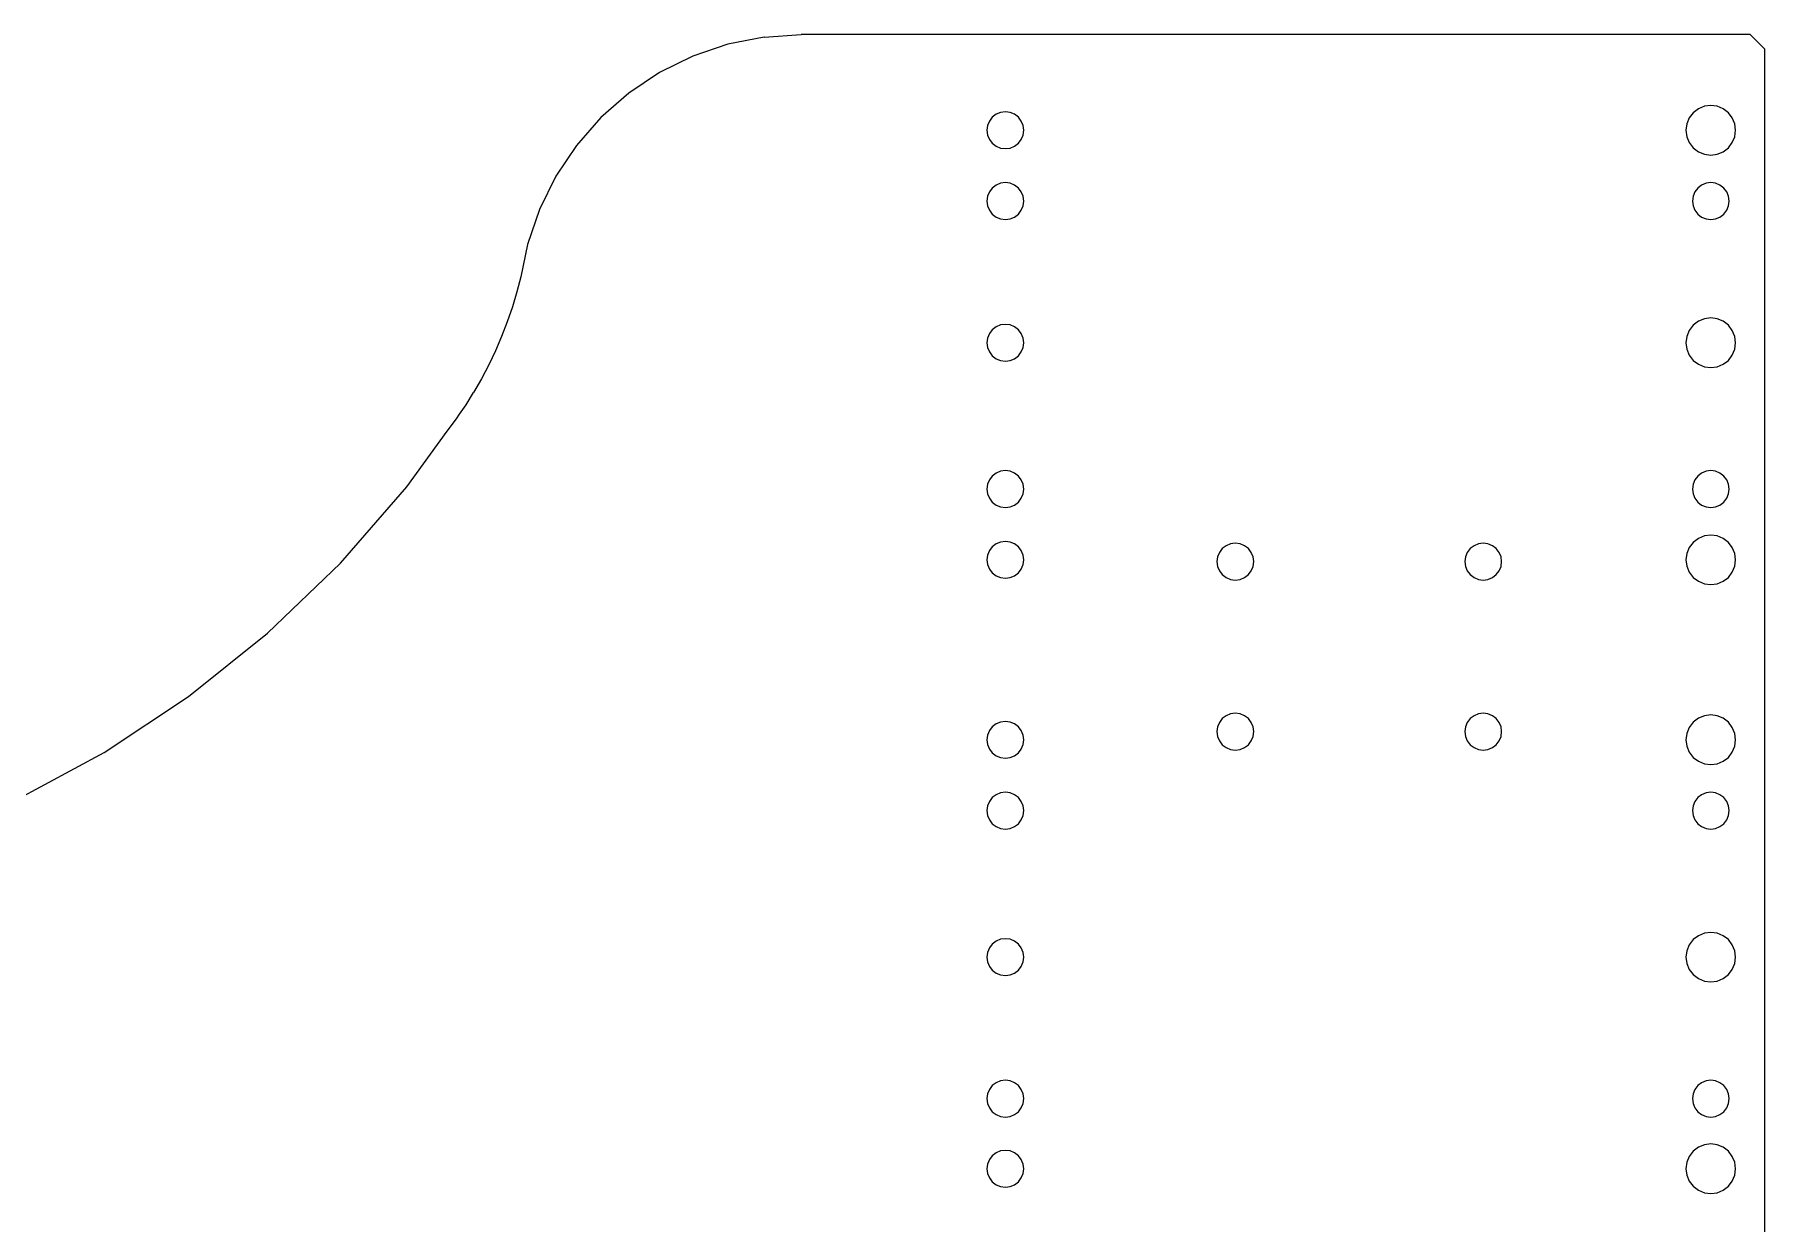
# Model space of a CAD drawing. Extents: x -21 to 705, y 870 to 3200.
# Drawn here: x 131.9 to 376.2, y 3031.8 to 3199.6 of the extents above; entities that cross this region are included whole.
import ezdxf

# ---------------------------------------------------------------- set-up
doc = ezdxf.new("R2010")
doc.units = 0
doc.layers.add('Layer0', color=7, linetype='BYLAYER', lineweight=5)

msp = doc.modelspace()

# ---------------------------------------------------------------- linework, layer by layer
at = {"layer": 'Layer0'}
for p, q in [((234.95, 3199.28), (240.17, 3199.63)), ((374.17, 3199.63), (240.17, 3199.63)), ((374.17, 3199.63), (376.17, 3197.63)), ((229.82, 3198.26), (224.86, 3196.58)), ((234.95, 3199.28), (229.82, 3198.26)), ((376.17, 3197.63), (376.17, 3025.74)), ((224.86, 3196.58), (220.17, 3194.27)), ((220.17, 3194.27), (215.82, 3191.36)), ((215.82, 3191.36), (211.89, 3187.91)), ((211.89, 3187.91), (208.44, 3183.98)), ((266.75, 3187.43), (266.49, 3186.8)), ((267.16, 3187.97), (266.75, 3187.43)), ((267.7, 3188.38), (267.16, 3187.97)), ((268.33, 3188.64), (267.7, 3188.38)), ((269, 3188.73), (268.33, 3188.64)), ((269.68, 3188.64), (269, 3188.73)), ((270.3, 3188.38), (269.68, 3188.64)), ((270.84, 3187.97), (270.3, 3188.38)), ((271.25, 3187.43), (270.84, 3187.97)), ((271.51, 3186.8), (271.25, 3187.43)), ((365.57, 3187.88), (365.22, 3187.03)), ((366.13, 3188.6), (365.57, 3187.88)), ((366.85, 3189.16), (366.13, 3188.6)), ((367.7, 3189.51), (366.85, 3189.16)), ((368.6, 3189.63), (367.7, 3189.51)), ((369.51, 3189.51), (368.6, 3189.63)), ((370.35, 3189.16), (369.51, 3189.51)), ((371.08, 3188.6), (370.35, 3189.16)), ((371.63, 3187.88), (371.08, 3188.6)), ((371.98, 3187.03), (371.63, 3187.88)), ((266.49, 3186.8), (266.4, 3186.13)), ((266.4, 3186.13), (266.49, 3185.45)), ((266.49, 3185.45), (266.75, 3184.83)), ((266.75, 3184.83), (267.16, 3184.29)), ((270.84, 3184.29), (271.25, 3184.83)), ((271.25, 3184.83), (271.51, 3185.45)), ((271.6, 3186.13), (271.51, 3186.8)), ((271.51, 3185.45), (271.6, 3186.13)), ((365.22, 3187.03), (365.1, 3186.13)), ((365.1, 3186.13), (365.22, 3185.22)), ((365.22, 3185.22), (365.57, 3184.38)), ((371.63, 3184.38), (371.98, 3185.22)), ((372.1, 3186.13), (371.98, 3187.03)), ((371.98, 3185.22), (372.1, 3186.13)), ((208.44, 3183.98), (205.53, 3179.63)), ((267.16, 3184.29), (267.7, 3183.87)), ((267.7, 3183.87), (268.33, 3183.62)), ((268.33, 3183.62), (269, 3183.53)), ((269, 3183.53), (269.68, 3183.62)), ((269.68, 3183.62), (270.3, 3183.87)), ((270.3, 3183.87), (270.84, 3184.29)), ((365.57, 3184.38), (366.13, 3183.65)), ((366.13, 3183.65), (366.85, 3183.1)), ((366.85, 3183.1), (367.7, 3182.75)), ((367.7, 3182.75), (368.6, 3182.63)), ((368.6, 3182.63), (369.51, 3182.75)), ((369.51, 3182.75), (370.35, 3183.1)), ((370.35, 3183.1), (371.08, 3183.65)), ((371.08, 3183.65), (371.63, 3184.38)), ((205.53, 3179.63), (203.21, 3174.93)), ((267.16, 3177.97), (266.75, 3177.43)), ((267.7, 3178.38), (267.16, 3177.97)), ((268.33, 3178.64), (267.7, 3178.38)), ((269, 3178.73), (268.33, 3178.64)), ((269.68, 3178.64), (269, 3178.73)), ((270.3, 3178.38), (269.68, 3178.64)), ((270.84, 3177.97), (270.3, 3178.38)), ((271.25, 3177.43), (270.84, 3177.97)), ((366.76, 3177.97), (366.35, 3177.43)), ((367.3, 3178.38), (366.76, 3177.97)), ((367.93, 3178.64), (367.3, 3178.38)), ((368.6, 3178.73), (367.93, 3178.64)), ((369.28, 3178.64), (368.6, 3178.73)), ((369.9, 3178.38), (369.28, 3178.64)), ((370.44, 3177.97), (369.9, 3178.38)), ((370.85, 3177.43), (370.44, 3177.97)), ((266.49, 3176.8), (266.4, 3176.13)), ((266.4, 3176.13), (266.49, 3175.46)), ((266.75, 3177.43), (266.49, 3176.8)), ((266.49, 3175.46), (266.75, 3174.83)), ((271.51, 3176.8), (271.25, 3177.43)), ((271.25, 3174.83), (271.51, 3175.46)), ((271.6, 3176.13), (271.51, 3176.8)), ((271.51, 3175.46), (271.6, 3176.13)), ((366.09, 3176.8), (366, 3176.13)), ((366, 3176.13), (366.09, 3175.46)), ((366.35, 3177.43), (366.09, 3176.8)), ((366.09, 3175.46), (366.35, 3174.83)), ((371.11, 3176.8), (370.85, 3177.43)), ((370.85, 3174.83), (371.11, 3175.46)), ((371.2, 3176.13), (371.11, 3176.8)), ((371.11, 3175.46), (371.2, 3176.13)), ((203.21, 3174.93), (201.53, 3169.98)), ((266.75, 3174.83), (267.16, 3174.29)), ((267.16, 3174.29), (267.7, 3173.88)), ((267.7, 3173.88), (268.33, 3173.62)), ((268.33, 3173.62), (269, 3173.53)), ((269, 3173.53), (269.68, 3173.62)), ((269.68, 3173.62), (270.3, 3173.88)), ((270.3, 3173.88), (270.84, 3174.29)), ((270.84, 3174.29), (271.25, 3174.83)), ((366.35, 3174.83), (366.76, 3174.29)), ((366.76, 3174.29), (367.3, 3173.88)), ((367.3, 3173.88), (367.93, 3173.62)), ((367.93, 3173.62), (368.6, 3173.53)), ((368.6, 3173.53), (369.28, 3173.62)), ((369.28, 3173.62), (369.9, 3173.88)), ((369.9, 3173.88), (370.44, 3174.29)), ((370.44, 3174.29), (370.85, 3174.83)), ((201.53, 3169.98), (200.59, 3165.46)), ((200.59, 3165.46), (200.04, 3163.32)), ((200.04, 3163.32), (199.4, 3161.2)), ((199.4, 3161.2), (198.68, 3159.1)), ((198.68, 3159.1), (197.88, 3157.03)), ((267.16, 3157.97), (266.75, 3157.43)), ((267.7, 3158.38), (267.16, 3157.97)), ((268.33, 3158.64), (267.7, 3158.38)), ((269, 3158.73), (268.33, 3158.64)), ((269.68, 3158.64), (269, 3158.73)), ((270.3, 3158.38), (269.68, 3158.64)), ((270.84, 3157.97), (270.3, 3158.38)), ((271.25, 3157.43), (270.84, 3157.97)), ((366.13, 3158.6), (365.57, 3157.88)), ((366.85, 3159.16), (366.13, 3158.6)), ((367.7, 3159.51), (366.85, 3159.16)), ((368.6, 3159.63), (367.7, 3159.51)), ((369.51, 3159.51), (368.6, 3159.63)), ((370.35, 3159.16), (369.51, 3159.51)), ((371.08, 3158.6), (370.35, 3159.16)), ((371.63, 3157.88), (371.08, 3158.6)), ((197.88, 3157.03), (197.01, 3155)), ((266.49, 3156.8), (266.4, 3156.13)), ((266.4, 3156.13), (266.49, 3155.45)), ((266.75, 3157.43), (266.49, 3156.8)), ((271.51, 3156.8), (271.25, 3157.43)), ((271.6, 3156.13), (271.51, 3156.8)), ((271.51, 3155.45), (271.6, 3156.13)), ((365.22, 3157.03), (365.1, 3156.13)), ((365.1, 3156.13), (365.22, 3155.22)), ((365.57, 3157.88), (365.22, 3157.03)), ((371.98, 3157.03), (371.63, 3157.88)), ((372.1, 3156.13), (371.98, 3157.03)), ((371.98, 3155.22), (372.1, 3156.13)), ((197.01, 3155), (196.05, 3153)), ((266.49, 3155.45), (266.75, 3154.83)), ((266.75, 3154.83), (267.16, 3154.29)), ((267.16, 3154.29), (267.7, 3153.87)), ((267.7, 3153.87), (268.33, 3153.62)), ((268.33, 3153.62), (269, 3153.53)), ((269, 3153.53), (269.68, 3153.62)), ((269.68, 3153.62), (270.3, 3153.87)), ((270.3, 3153.87), (270.84, 3154.29)), ((270.84, 3154.29), (271.25, 3154.83)), ((271.25, 3154.83), (271.51, 3155.45)), ((365.22, 3155.22), (365.57, 3154.38)), ((365.57, 3154.38), (366.13, 3153.65)), ((366.13, 3153.65), (366.85, 3153.1)), ((366.85, 3153.1), (367.7, 3152.75)), ((369.51, 3152.75), (370.35, 3153.1)), ((370.35, 3153.1), (371.08, 3153.65)), ((371.08, 3153.65), (371.63, 3154.38)), ((371.63, 3154.38), (371.98, 3155.22)), ((195.02, 3151.04), (193.92, 3149.12)), ((196.05, 3153), (195.02, 3151.04)), ((367.7, 3152.75), (368.6, 3152.63)), ((368.6, 3152.63), (369.51, 3152.75)), ((192.88, 3147.35), (193.92, 3149.12)), ((191.5, 3145.41), (191.93, 3146.04)), ((191.93, 3146.04), (192.88, 3147.35)), ((184.51, 3135.78), (190.18, 3143.63)), ((190.18, 3143.63), (191.5, 3145.41)), ((266.49, 3136.15), (266.4, 3135.48)), ((266.75, 3136.78), (266.49, 3136.15)), ((267.16, 3137.32), (266.75, 3136.78)), ((267.7, 3137.73), (267.16, 3137.32)), ((268.33, 3137.99), (267.7, 3137.73)), ((269, 3138.08), (268.33, 3137.99)), ((269.68, 3137.99), (269, 3138.08)), ((270.3, 3137.73), (269.68, 3137.99)), ((270.84, 3137.32), (270.3, 3137.73)), ((271.25, 3136.78), (270.84, 3137.32)), ((271.51, 3136.15), (271.25, 3136.78)), ((271.6, 3135.48), (271.51, 3136.15)), ((366.09, 3136.15), (366, 3135.48)), ((366.35, 3136.78), (366.09, 3136.15)), ((366.76, 3137.32), (366.35, 3136.78)), ((367.3, 3137.73), (366.76, 3137.32)), ((367.93, 3137.99), (367.3, 3137.73)), ((368.6, 3138.08), (367.93, 3137.99)), ((369.28, 3137.99), (368.6, 3138.08)), ((369.9, 3137.73), (369.28, 3137.99)), ((370.44, 3137.32), (369.9, 3137.73)), ((370.85, 3136.78), (370.44, 3137.32)), ((371.11, 3136.15), (370.85, 3136.78)), ((371.2, 3135.48), (371.11, 3136.15)), ((175.13, 3125.01), (184.51, 3135.78)), ((266.4, 3135.48), (266.49, 3134.81)), ((266.49, 3134.81), (266.75, 3134.18)), ((266.75, 3134.18), (267.16, 3133.64)), ((267.16, 3133.64), (267.7, 3133.23)), ((270.3, 3133.23), (270.84, 3133.64)), ((270.84, 3133.64), (271.25, 3134.18)), ((271.25, 3134.18), (271.51, 3134.81)), ((271.51, 3134.81), (271.6, 3135.48)), ((366, 3135.48), (366.09, 3134.81)), ((366.09, 3134.81), (366.35, 3134.18)), ((366.35, 3134.18), (366.76, 3133.64)), ((366.76, 3133.64), (367.3, 3133.23)), ((369.9, 3133.23), (370.44, 3133.64)), ((370.44, 3133.64), (370.85, 3134.18)), ((370.85, 3134.18), (371.11, 3134.81)), ((371.11, 3134.81), (371.2, 3135.48)), ((267.7, 3133.23), (268.33, 3132.97)), ((268.33, 3132.97), (269, 3132.88)), ((269, 3132.88), (269.68, 3132.97)), ((269.68, 3132.97), (270.3, 3133.23)), ((367.3, 3133.23), (367.93, 3132.97)), ((367.93, 3132.97), (368.6, 3132.88)), ((368.6, 3132.88), (369.28, 3132.97)), ((369.28, 3132.97), (369.9, 3133.23)), ((367.7, 3128.87), (366.85, 3128.52)), ((368.6, 3128.99), (367.7, 3128.87)), ((369.51, 3128.87), (368.6, 3128.99)), ((370.35, 3128.52), (369.51, 3128.87)), ((266.75, 3126.79), (266.49, 3126.16)), ((267.16, 3127.33), (266.75, 3126.79)), ((267.7, 3127.74), (267.16, 3127.33)), ((268.33, 3128), (267.7, 3127.74)), ((269, 3128.09), (268.33, 3128)), ((269.68, 3128), (269, 3128.09)), ((270.3, 3127.74), (269.68, 3128)), ((270.84, 3127.33), (270.3, 3127.74)), ((271.25, 3126.79), (270.84, 3127.33)), ((271.51, 3126.16), (271.25, 3126.79)), ((299.22, 3126.54), (298.96, 3125.91)), ((299.63, 3127.08), (299.22, 3126.54)), ((300.17, 3127.49), (299.63, 3127.08)), ((300.8, 3127.75), (300.17, 3127.49)), ((301.47, 3127.84), (300.8, 3127.75)), ((302.14, 3127.75), (301.47, 3127.84)), ((302.77, 3127.49), (302.14, 3127.75)), ((303.31, 3127.08), (302.77, 3127.49)), ((303.72, 3126.54), (303.31, 3127.08)), ((303.98, 3125.91), (303.72, 3126.54)), ((334.22, 3126.54), (333.96, 3125.91)), ((334.63, 3127.08), (334.22, 3126.54)), ((335.17, 3127.49), (334.63, 3127.08)), ((335.8, 3127.75), (335.17, 3127.49)), ((336.47, 3127.84), (335.8, 3127.75)), ((337.14, 3127.75), (336.47, 3127.84)), ((337.77, 3127.49), (337.14, 3127.75)), ((338.31, 3127.08), (337.77, 3127.49)), ((338.72, 3126.54), (338.31, 3127.08)), ((338.98, 3125.91), (338.72, 3126.54)), ((365.22, 3126.39), (365.1, 3125.49)), ((365.57, 3127.24), (365.22, 3126.39)), ((366.13, 3127.96), (365.57, 3127.24)), ((366.85, 3128.52), (366.13, 3127.96)), ((371.08, 3127.96), (370.35, 3128.52)), ((371.63, 3127.24), (371.08, 3127.96)), ((371.98, 3126.39), (371.63, 3127.24)), ((372.1, 3125.49), (371.98, 3126.39)), ((164.83, 3115.12), (175.13, 3125.01)), ((266.49, 3126.16), (266.4, 3125.49)), ((266.4, 3125.49), (266.49, 3124.81)), ((266.49, 3124.81), (266.75, 3124.19)), ((266.75, 3124.19), (267.16, 3123.65)), ((270.84, 3123.65), (271.25, 3124.19)), ((271.25, 3124.19), (271.51, 3124.81)), ((271.6, 3125.49), (271.51, 3126.16)), ((271.51, 3124.81), (271.6, 3125.49)), ((298.96, 3125.91), (298.87, 3125.24)), ((298.87, 3125.24), (298.96, 3124.57)), ((298.96, 3124.57), (299.22, 3123.94)), ((299.22, 3123.94), (299.63, 3123.4)), ((303.31, 3123.4), (303.72, 3123.94)), ((303.72, 3123.94), (303.98, 3124.57)), ((304.07, 3125.24), (303.98, 3125.91)), ((303.98, 3124.57), (304.07, 3125.24)), ((333.96, 3125.91), (333.87, 3125.24)), ((333.87, 3125.24), (333.96, 3124.57)), ((333.96, 3124.57), (334.22, 3123.94)), ((334.22, 3123.94), (334.63, 3123.4)), ((338.31, 3123.4), (338.72, 3123.94)), ((338.72, 3123.94), (338.98, 3124.57)), ((339.07, 3125.24), (338.98, 3125.91)), ((338.98, 3124.57), (339.07, 3125.24)), ((365.1, 3125.49), (365.22, 3124.58)), ((365.22, 3124.58), (365.57, 3123.74)), ((365.57, 3123.74), (366.13, 3123.01)), ((371.08, 3123.01), (371.63, 3123.74)), ((371.63, 3123.74), (371.98, 3124.58)), ((371.98, 3124.58), (372.1, 3125.49)), ((267.16, 3123.65), (267.7, 3123.23)), ((267.7, 3123.23), (268.33, 3122.98)), ((268.33, 3122.98), (269, 3122.89)), ((269, 3122.89), (269.68, 3122.98)), ((269.68, 3122.98), (270.3, 3123.23)), ((270.3, 3123.23), (270.84, 3123.65)), ((299.63, 3123.4), (300.17, 3122.99)), ((300.17, 3122.99), (300.8, 3122.73)), ((300.8, 3122.73), (301.47, 3122.64)), ((301.47, 3122.64), (302.14, 3122.73)), ((302.14, 3122.73), (302.77, 3122.99)), ((302.77, 3122.99), (303.31, 3123.4)), ((334.63, 3123.4), (335.17, 3122.99)), ((335.17, 3122.99), (335.8, 3122.73)), ((335.8, 3122.73), (336.47, 3122.64)), ((336.47, 3122.64), (337.14, 3122.73)), ((337.14, 3122.73), (337.77, 3122.99)), ((337.77, 3122.99), (338.31, 3123.4)), ((366.13, 3123.01), (366.85, 3122.46)), ((366.85, 3122.46), (367.7, 3122.11)), ((367.7, 3122.11), (368.6, 3121.99)), ((368.6, 3121.99), (369.51, 3122.11)), ((369.51, 3122.11), (370.35, 3122.46)), ((370.35, 3122.46), (371.08, 3123.01)), ((153.68, 3106.2), (164.83, 3115.12)), ((141.77, 3098.32), (153.68, 3106.2)), ((267.16, 3101.93), (266.75, 3101.39)), ((267.7, 3102.34), (267.16, 3101.93)), ((268.33, 3102.6), (267.7, 3102.34)), ((269, 3102.69), (268.33, 3102.6)), ((269.68, 3102.6), (269, 3102.69)), ((270.3, 3102.34), (269.68, 3102.6)), ((270.84, 3101.93), (270.3, 3102.34)), ((271.25, 3101.39), (270.84, 3101.93)), ((298.96, 3101.91), (298.87, 3101.24)), ((299.22, 3102.54), (298.96, 3101.91)), ((299.63, 3103.08), (299.22, 3102.54)), ((300.17, 3103.49), (299.63, 3103.08)), ((300.8, 3103.75), (300.17, 3103.49)), ((301.47, 3103.84), (300.8, 3103.75)), ((302.14, 3103.75), (301.47, 3103.84)), ((302.77, 3103.49), (302.14, 3103.75)), ((303.31, 3103.08), (302.77, 3103.49)), ((303.72, 3102.54), (303.31, 3103.08)), ((303.98, 3101.91), (303.72, 3102.54)), ((304.07, 3101.24), (303.98, 3101.91)), ((333.96, 3101.91), (333.87, 3101.24)), ((334.22, 3102.54), (333.96, 3101.91)), ((334.63, 3103.08), (334.22, 3102.54)), ((335.17, 3103.49), (334.63, 3103.08)), ((335.8, 3103.75), (335.17, 3103.49)), ((336.47, 3103.84), (335.8, 3103.75)), ((337.14, 3103.75), (336.47, 3103.84)), ((337.77, 3103.49), (337.14, 3103.75)), ((338.31, 3103.08), (337.77, 3103.49)), ((338.72, 3102.54), (338.31, 3103.08)), ((338.98, 3101.91), (338.72, 3102.54)), ((339.07, 3101.24), (338.98, 3101.91)), ((365.57, 3101.84), (365.22, 3100.99)), ((366.13, 3102.56), (365.57, 3101.84)), ((366.85, 3103.12), (366.13, 3102.56)), ((367.7, 3103.47), (366.85, 3103.12)), ((368.6, 3103.59), (367.7, 3103.47)), ((369.51, 3103.47), (368.6, 3103.59)), ((370.35, 3103.12), (369.51, 3103.47)), ((371.08, 3102.56), (370.35, 3103.12)), ((371.63, 3101.84), (371.08, 3102.56)), ((371.98, 3100.99), (371.63, 3101.84)), ((266.49, 3100.76), (266.4, 3100.09)), ((266.4, 3100.09), (266.49, 3099.41)), ((266.75, 3101.39), (266.49, 3100.76)), ((266.49, 3099.41), (266.75, 3098.79)), ((271.51, 3100.76), (271.25, 3101.39)), ((271.25, 3098.79), (271.51, 3099.41)), ((271.6, 3100.09), (271.51, 3100.76)), ((271.51, 3099.41), (271.6, 3100.09)), ((298.87, 3101.24), (298.96, 3100.57)), ((298.96, 3100.57), (299.22, 3099.94)), ((299.22, 3099.94), (299.63, 3099.4)), ((299.63, 3099.4), (300.17, 3098.99)), ((302.77, 3098.99), (303.31, 3099.4)), ((303.31, 3099.4), (303.72, 3099.94)), ((303.72, 3099.94), (303.98, 3100.57)), ((303.98, 3100.57), (304.07, 3101.24)), ((333.87, 3101.24), (333.96, 3100.57)), ((333.96, 3100.57), (334.22, 3099.94)), ((334.22, 3099.94), (334.63, 3099.4)), ((334.63, 3099.4), (335.17, 3098.99)), ((337.77, 3098.99), (338.31, 3099.4)), ((338.31, 3099.4), (338.72, 3099.94)), ((338.72, 3099.94), (338.98, 3100.57)), ((338.98, 3100.57), (339.07, 3101.24)), ((365.22, 3100.99), (365.1, 3100.09)), ((365.1, 3100.09), (365.22, 3099.18)), ((372.1, 3100.09), (371.98, 3100.99)), ((371.98, 3099.18), (372.1, 3100.09)), ((129.21, 3091.54), (141.77, 3098.32)), ((266.75, 3098.79), (267.16, 3098.25)), ((267.16, 3098.25), (267.7, 3097.83)), ((267.7, 3097.83), (268.33, 3097.58)), ((268.33, 3097.58), (269, 3097.49)), ((269, 3097.49), (269.68, 3097.58)), ((269.68, 3097.58), (270.3, 3097.83)), ((270.3, 3097.83), (270.84, 3098.25)), ((270.84, 3098.25), (271.25, 3098.79)), ((300.17, 3098.99), (300.8, 3098.73)), ((300.8, 3098.73), (301.47, 3098.64)), ((301.47, 3098.64), (302.14, 3098.73)), ((302.14, 3098.73), (302.77, 3098.99)), ((335.17, 3098.99), (335.8, 3098.73)), ((335.8, 3098.73), (336.47, 3098.64)), ((336.47, 3098.64), (337.14, 3098.73)), ((337.14, 3098.73), (337.77, 3098.99)), ((365.22, 3099.18), (365.57, 3098.34)), ((365.57, 3098.34), (366.13, 3097.61)), ((366.13, 3097.61), (366.85, 3097.06)), ((366.85, 3097.06), (367.7, 3096.71)), ((369.51, 3096.71), (370.35, 3097.06)), ((370.35, 3097.06), (371.08, 3097.61)), ((371.08, 3097.61), (371.63, 3098.34)), ((371.63, 3098.34), (371.98, 3099.18)), ((367.7, 3096.71), (368.6, 3096.59)), ((368.6, 3096.59), (369.51, 3096.71)), ((267.7, 3092.34), (267.16, 3091.93)), ((268.33, 3092.6), (267.7, 3092.34)), ((269, 3092.69), (268.33, 3092.6)), ((269.68, 3092.6), (269, 3092.69)), ((270.3, 3092.34), (269.68, 3092.6)), ((270.84, 3091.93), (270.3, 3092.34)), ((367.3, 3092.34), (366.76, 3091.93)), ((367.93, 3092.6), (367.3, 3092.34)), ((368.6, 3092.69), (367.93, 3092.6)), ((369.28, 3092.6), (368.6, 3092.69)), ((369.9, 3092.34), (369.28, 3092.6)), ((370.44, 3091.93), (369.9, 3092.34)), ((266.49, 3090.76), (266.4, 3090.09)), ((266.4, 3090.09), (266.49, 3089.42)), ((266.75, 3091.39), (266.49, 3090.76)), ((267.16, 3091.93), (266.75, 3091.39)), ((271.25, 3091.39), (270.84, 3091.93)), ((271.51, 3090.76), (271.25, 3091.39)), ((271.6, 3090.09), (271.51, 3090.76)), ((271.51, 3089.42), (271.6, 3090.09)), ((366.09, 3090.76), (366, 3090.09)), ((366, 3090.09), (366.09, 3089.42)), ((366.35, 3091.39), (366.09, 3090.76)), ((366.76, 3091.93), (366.35, 3091.39)), ((370.85, 3091.39), (370.44, 3091.93)), ((371.11, 3090.76), (370.85, 3091.39)), ((371.2, 3090.09), (371.11, 3090.76)), ((371.11, 3089.42), (371.2, 3090.09)), ((266.49, 3089.42), (266.75, 3088.79)), ((266.75, 3088.79), (267.16, 3088.25)), ((267.16, 3088.25), (267.7, 3087.84)), ((267.7, 3087.84), (268.33, 3087.58)), ((268.33, 3087.58), (269, 3087.49)), ((269, 3087.49), (269.68, 3087.58)), ((269.68, 3087.58), (270.3, 3087.84)), ((270.3, 3087.84), (270.84, 3088.25)), ((270.84, 3088.25), (271.25, 3088.79)), ((271.25, 3088.79), (271.51, 3089.42)), ((366.09, 3089.42), (366.35, 3088.79)), ((366.35, 3088.79), (366.76, 3088.25)), ((366.76, 3088.25), (367.3, 3087.84)), ((367.3, 3087.84), (367.93, 3087.58)), ((367.93, 3087.58), (368.6, 3087.49)), ((368.6, 3087.49), (369.28, 3087.58)), ((369.28, 3087.58), (369.9, 3087.84)), ((369.9, 3087.84), (370.44, 3088.25)), ((370.44, 3088.25), (370.85, 3088.79)), ((370.85, 3088.79), (371.11, 3089.42)), ((366.85, 3072.44), (366.13, 3071.89)), ((367.7, 3072.79), (366.85, 3072.44)), ((368.6, 3072.91), (367.7, 3072.79)), ((369.51, 3072.79), (368.6, 3072.91)), ((370.35, 3072.44), (369.51, 3072.79)), ((371.08, 3071.89), (370.35, 3072.44)), ((266.49, 3070.09), (266.4, 3069.41)), ((266.75, 3070.71), (266.49, 3070.09)), ((267.16, 3071.25), (266.75, 3070.71)), ((267.7, 3071.67), (267.16, 3071.25)), ((268.33, 3071.93), (267.7, 3071.67)), ((269, 3072.01), (268.33, 3071.93)), ((269.68, 3071.93), (269, 3072.01)), ((270.3, 3071.67), (269.68, 3071.93)), ((270.84, 3071.25), (270.3, 3071.67)), ((271.25, 3070.71), (270.84, 3071.25)), ((271.51, 3070.09), (271.25, 3070.71)), ((271.6, 3069.41), (271.51, 3070.09)), ((365.22, 3070.32), (365.1, 3069.41)), ((365.57, 3071.16), (365.22, 3070.32)), ((366.13, 3071.89), (365.57, 3071.16)), ((371.63, 3071.16), (371.08, 3071.89)), ((371.98, 3070.32), (371.63, 3071.16)), ((372.1, 3069.41), (371.98, 3070.32)), ((266.4, 3069.41), (266.49, 3068.74)), ((266.49, 3068.74), (266.75, 3068.11)), ((266.75, 3068.11), (267.16, 3067.58)), ((267.16, 3067.58), (267.7, 3067.16)), ((270.3, 3067.16), (270.84, 3067.58)), ((270.84, 3067.58), (271.25, 3068.11)), ((271.25, 3068.11), (271.51, 3068.74)), ((271.51, 3068.74), (271.6, 3069.41)), ((365.1, 3069.41), (365.22, 3068.51)), ((365.22, 3068.51), (365.57, 3067.66)), ((365.57, 3067.66), (366.13, 3066.94)), ((371.08, 3066.94), (371.63, 3067.66)), ((371.63, 3067.66), (371.98, 3068.51)), ((371.98, 3068.51), (372.1, 3069.41)), ((267.7, 3067.16), (268.33, 3066.9)), ((268.33, 3066.9), (269, 3066.81)), ((269, 3066.81), (269.68, 3066.9)), ((269.68, 3066.9), (270.3, 3067.16)), ((366.13, 3066.94), (366.85, 3066.38)), ((366.85, 3066.38), (367.7, 3066.03)), ((367.7, 3066.03), (368.6, 3065.91)), ((368.6, 3065.91), (369.51, 3066.03)), ((369.51, 3066.03), (370.35, 3066.38)), ((370.35, 3066.38), (371.08, 3066.94)), ((266.75, 3050.74), (266.49, 3050.11)), ((267.16, 3051.28), (266.75, 3050.74)), ((267.7, 3051.69), (267.16, 3051.28)), ((268.33, 3051.95), (267.7, 3051.69)), ((269, 3052.04), (268.33, 3051.95)), ((269.68, 3051.95), (269, 3052.04)), ((270.3, 3051.69), (269.68, 3051.95)), ((270.84, 3051.28), (270.3, 3051.69)), ((271.25, 3050.74), (270.84, 3051.28)), ((271.51, 3050.11), (271.25, 3050.74)), ((366.35, 3050.74), (366.09, 3050.11)), ((366.76, 3051.28), (366.35, 3050.74)), ((367.3, 3051.69), (366.76, 3051.28)), ((367.93, 3051.95), (367.3, 3051.69)), ((368.6, 3052.04), (367.93, 3051.95)), ((369.28, 3051.95), (368.6, 3052.04)), ((369.9, 3051.69), (369.28, 3051.95)), ((370.44, 3051.28), (369.9, 3051.69)), ((370.85, 3050.74), (370.44, 3051.28)), ((371.11, 3050.11), (370.85, 3050.74)), ((266.49, 3050.11), (266.4, 3049.44)), ((266.4, 3049.44), (266.49, 3048.77)), ((266.49, 3048.77), (266.75, 3048.14)), ((266.75, 3048.14), (267.16, 3047.6)), ((270.84, 3047.6), (271.25, 3048.14)), ((271.25, 3048.14), (271.51, 3048.77)), ((271.6, 3049.44), (271.51, 3050.11)), ((271.51, 3048.77), (271.6, 3049.44)), ((366.09, 3050.11), (366, 3049.44)), ((366, 3049.44), (366.09, 3048.77)), ((366.09, 3048.77), (366.35, 3048.14)), ((366.35, 3048.14), (366.76, 3047.6)), ((370.44, 3047.6), (370.85, 3048.14)), ((370.85, 3048.14), (371.11, 3048.77)), ((371.2, 3049.44), (371.11, 3050.11)), ((371.11, 3048.77), (371.2, 3049.44)), ((267.16, 3047.6), (267.7, 3047.19)), ((267.7, 3047.19), (268.33, 3046.93)), ((268.33, 3046.93), (269, 3046.84)), ((269, 3046.84), (269.68, 3046.93)), ((269.68, 3046.93), (270.3, 3047.19)), ((270.3, 3047.19), (270.84, 3047.6)), ((366.76, 3047.6), (367.3, 3047.19)), ((367.3, 3047.19), (367.93, 3046.93)), ((367.93, 3046.93), (368.6, 3046.84)), ((368.6, 3046.84), (369.28, 3046.93)), ((369.28, 3046.93), (369.9, 3047.19)), ((369.9, 3047.19), (370.44, 3047.6)), ((266.75, 3040.84), (266.49, 3040.21)), ((267.16, 3041.38), (266.75, 3040.84)), ((267.7, 3041.79), (267.16, 3041.38)), ((268.33, 3042.05), (267.7, 3041.79)), ((269, 3042.14), (268.33, 3042.05)), ((269.68, 3042.05), (269, 3042.14)), ((270.3, 3041.79), (269.68, 3042.05)), ((270.84, 3041.38), (270.3, 3041.79)), ((271.25, 3040.84), (270.84, 3041.38)), ((271.51, 3040.21), (271.25, 3040.84)), ((365.57, 3041.29), (365.22, 3040.45)), ((366.13, 3042.02), (365.57, 3041.29)), ((366.85, 3042.57), (366.13, 3042.02)), ((367.7, 3042.92), (366.85, 3042.57)), ((368.6, 3043.04), (367.7, 3042.92)), ((369.51, 3042.92), (368.6, 3043.04)), ((370.35, 3042.57), (369.51, 3042.92)), ((371.08, 3042.02), (370.35, 3042.57)), ((371.63, 3041.29), (371.08, 3042.02)), ((371.98, 3040.45), (371.63, 3041.29)), ((266.49, 3040.21), (266.4, 3039.54)), ((266.4, 3039.54), (266.49, 3038.87)), ((266.49, 3038.87), (266.75, 3038.24)), ((266.75, 3038.24), (267.16, 3037.7)), ((270.84, 3037.7), (271.25, 3038.24)), ((271.25, 3038.24), (271.51, 3038.87)), ((271.6, 3039.54), (271.51, 3040.21)), ((271.51, 3038.87), (271.6, 3039.54)), ((365.22, 3040.45), (365.1, 3039.54)), ((365.1, 3039.54), (365.22, 3038.64)), ((365.22, 3038.64), (365.57, 3037.79)), ((371.63, 3037.79), (371.98, 3038.64)), ((372.1, 3039.54), (371.98, 3040.45)), ((371.98, 3038.64), (372.1, 3039.54)), ((267.16, 3037.7), (267.7, 3037.29)), ((267.7, 3037.29), (268.33, 3037.03)), ((268.33, 3037.03), (269, 3036.94)), ((269, 3036.94), (269.68, 3037.03)), ((269.68, 3037.03), (270.3, 3037.29)), ((270.3, 3037.29), (270.84, 3037.7)), ((365.57, 3037.79), (366.13, 3037.07)), ((366.13, 3037.07), (366.85, 3036.51)), ((366.85, 3036.51), (367.7, 3036.16)), ((367.7, 3036.16), (368.6, 3036.04)), ((368.6, 3036.04), (369.51, 3036.16)), ((369.51, 3036.16), (370.35, 3036.51)), ((370.35, 3036.51), (371.08, 3037.07)), ((371.08, 3037.07), (371.63, 3037.79))]:
    msp.add_line(p, q, dxfattribs=at)

doc.saveas('drawing.dxf')
